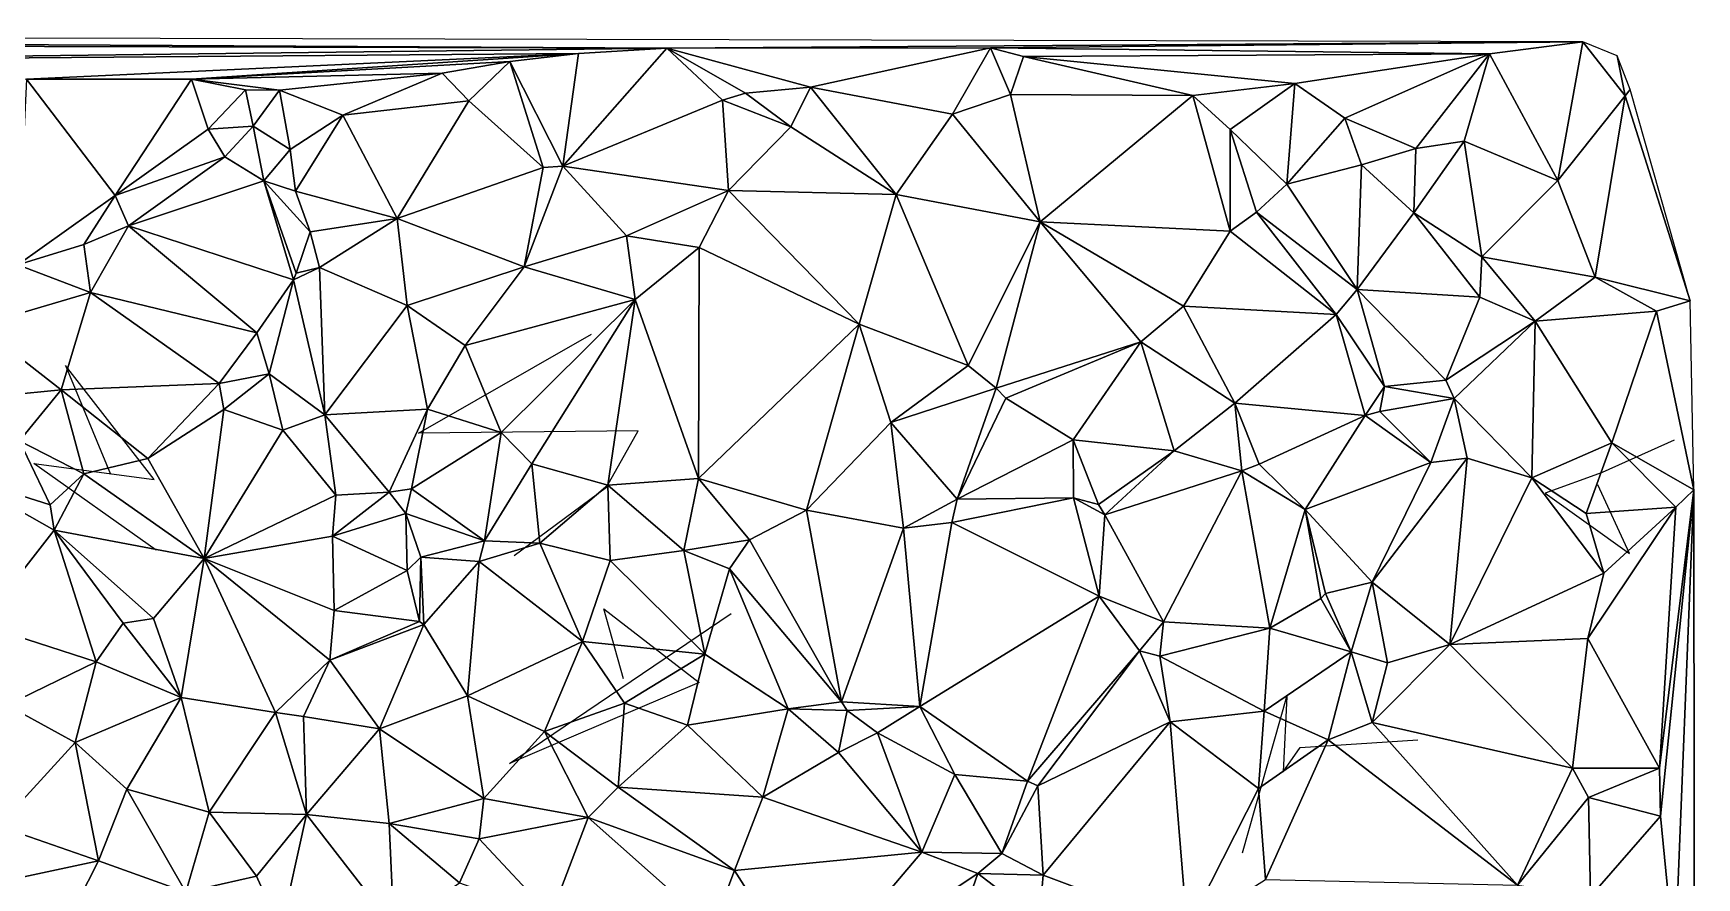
# Model space of a CAD drawing. Header units: metres. Extents: x -15 to 15.3, y -15.5 to 15.
# Drawn here: x 2.27 to 14.97, y 8.53 to 14.98 of the extents above; entities that cross this region are included whole.
import ezdxf

# ---------------------------------------------------------------- set-up
doc = ezdxf.new("R2010")
doc.units = ezdxf.units.M
doc.layers.add('CRACKS', color=1, linetype='Continuous')
doc.layers.add('STREET_MESH', color=7, linetype='Continuous')

msp = doc.modelspace()

# ---------------------------------------------------------------- linework, layer by layer
at = {"layer": 'CRACKS'}
for points in [[(5.944, 10.988, 0.1), (6.65, 11.511, 0.1), (6.89, 11.942, 0.1), (5.213, 11.923, 0.1), (6.534, 12.68, 0.1)], [(3.212, 11.029, 0.1), (2.276, 11.692, 0.1), (3.196, 11.57, 0.1), (2.519, 12.441, 0.1), (2.862, 11.61, 0.1)], [(14.801, 11.869, 0.1), (14.252, 11.624, 0.1), (13.817, 11.466, 0.1), (14.46, 11.004, 0.1), (14.217, 11.53, 0.1)], [(6.78, 10.048, 0.1), (6.628, 10.581, 0.1), (7.356, 10.019, 0.1), (5.91, 9.401, 0.1), (7.601, 10.546, 0.1)], [(11.505, 8.717, 0.1), (11.844, 9.913, 0.1), (11.816, 9.337, 0.1), (11.946, 9.522, 0.1), (12.843, 9.58, 0.1)]]:
    msp.add_polyline3d(points, dxfattribs=at)
at = {"layer": 'STREET_MESH'}
for points in [[(7.111, 14.863), (14.103, 14.913), (-14.141, 14.978)], [(-9.995, 14.909), (7.111, 14.863), (-14.141, 14.978)], [(-9.995, 14.909), (-1.308, 14.762), (7.111, 14.863)], [(-1.308, 14.762), (6.436, 14.824), (7.111, 14.863)], [(6.316, 13.963), (7.534, 14.468), (7.111, 14.863)], [(6.436, 14.824), (6.316, 13.963), (7.111, 14.863)], [(9.581, 14.867), (14.103, 14.913), (7.111, 14.863)], [(8.206, 14.565), (9.581, 14.867), (7.111, 14.863)], [(7.71, 14.52), (8.206, 14.565), (7.111, 14.863)], [(7.534, 14.468), (7.71, 14.52), (7.111, 14.863)], [(8.206, 14.565), (9.291, 14.36), (9.581, 14.867)], [(9.291, 14.36), (9.734, 14.509), (9.581, 14.867)], [(9.581, 14.867), (13.391, 14.82), (14.103, 14.913)], [(13.391, 14.82), (9.581, 14.867), (9.834, 14.801)], [(9.581, 14.867), (9.734, 14.509), (9.834, 14.801)], [(13.391, 14.82), (13.914, 13.853), (14.103, 14.913)], [(13.914, 13.853), (14.427, 14.499), (14.103, 14.913)], [(14.103, 14.913), (14.427, 14.499), (14.365, 14.806)], [(6.436, 14.824), (-1.308, 14.762), (2.222, 14.628)], [(3.48, 14.627), (6.436, 14.824), (2.222, 14.628)], [(3.48, 14.627), (5.911, 14.762), (6.436, 14.824)], [(5.396, 14.674), (5.911, 14.762), (3.48, 14.627)], [(5.911, 14.762), (5.396, 14.674), (5.599, 14.461)], [(6.167, 13.952), (5.911, 14.762), (5.599, 14.461)], [(5.911, 14.762), (6.316, 13.963), (6.436, 14.824)], [(6.316, 13.963), (5.911, 14.762), (6.167, 13.952)], [(9.734, 14.509), (11.125, 14.502), (9.834, 14.801)], [(11.904, 14.594), (13.391, 14.82), (9.834, 14.801)], [(11.125, 14.502), (11.904, 14.594), (9.834, 14.801)], [(12.286, 14.33), (13.391, 14.82), (11.904, 14.594)], [(13.391, 14.82), (12.286, 14.33), (12.829, 14.097)], [(13.198, 14.154), (13.391, 14.82), (12.829, 14.097)], [(13.391, 14.82), (13.198, 14.154), (13.914, 13.853)], [(14.427, 14.499), (14.464, 14.549), (14.365, 14.806)], [(2.156, 13.208), (2.899, 13.74), (2.222, 14.628)], [(2.899, 13.74), (3.48, 14.627), (2.222, 14.628)], [(3.48, 14.627), (2.899, 13.74), (3.609, 14.246)], [(4.153, 14.544), (5.396, 14.674), (3.48, 14.627)], [(3.894, 14.545), (4.153, 14.544), (3.48, 14.627)], [(3.894, 14.545), (3.48, 14.627), (3.609, 14.246)], [(5.396, 14.674), (4.153, 14.544), (4.637, 14.353)], [(5.599, 14.461), (5.396, 14.674), (4.637, 14.353)], [(3.951, 14.268), (3.894, 14.545), (3.609, 14.246)], [(3.894, 14.545), (3.951, 14.268), (4.153, 14.544)], [(4.153, 14.544), (3.951, 14.268), (4.233, 14.09)], [(4.153, 14.544), (4.233, 14.09), (4.637, 14.353)], [(8.058, 14.262), (7.71, 14.52), (7.534, 14.468)], [(7.71, 14.52), (8.058, 14.262), (8.206, 14.565)], [(8.058, 14.262), (8.862, 13.746), (8.206, 14.565)], [(8.206, 14.565), (8.862, 13.746), (9.291, 14.36)], [(9.734, 14.509), (9.291, 14.36), (9.96, 13.537)], [(11.125, 14.502), (9.734, 14.509), (9.96, 13.537)], [(11.411, 13.466), (11.125, 14.502), (9.96, 13.537)], [(11.904, 14.594), (11.125, 14.502), (11.412, 14.244)], [(11.125, 14.502), (11.411, 13.466), (11.412, 14.244)], [(11.844, 13.825), (11.904, 14.594), (11.412, 14.244)], [(11.844, 13.825), (12.286, 14.33), (11.904, 14.594)], [(14.198, 13.114), (14.427, 14.499), (13.914, 13.853)], [(14.427, 14.499), (14.198, 13.114), (14.924, 12.933)], [(14.464, 14.549), (14.427, 14.499), (14.924, 12.933)], [(4.233, 14.09), (4.275, 13.772), (4.637, 14.353)], [(4.275, 13.772), (5.052, 13.564), (4.637, 14.353)], [(5.052, 13.564), (5.599, 14.461), (4.637, 14.353)], [(6.167, 13.952), (5.599, 14.461), (5.052, 13.564)], [(6.316, 13.963), (7.581, 13.777), (7.534, 14.468)], [(7.581, 13.777), (8.058, 14.262), (7.534, 14.468)], [(9.291, 14.36), (8.862, 13.746), (9.96, 13.537)], [(2.899, 13.74), (3.735, 14.033), (3.609, 14.246)], [(3.735, 14.033), (3.951, 14.268), (3.609, 14.246)], [(3.951, 14.268), (3.735, 14.033), (4.032, 13.851)], [(3.951, 14.268), (4.032, 13.851), (4.233, 14.09)], [(8.058, 14.262), (7.581, 13.777), (8.862, 13.746)], [(11.411, 13.466), (11.611, 13.612), (11.412, 14.244)], [(11.611, 13.612), (11.844, 13.825), (11.412, 14.244)], [(12.414, 13.972), (12.286, 14.33), (11.844, 13.825)], [(12.286, 14.33), (12.414, 13.972), (12.829, 14.097)], [(12.813, 13.607), (13.198, 14.154), (12.829, 14.097)], [(12.813, 13.607), (13.333, 13.269), (13.198, 14.154)], [(13.198, 14.154), (13.333, 13.269), (13.914, 13.853)], [(3.735, 14.033), (2.899, 13.74), (3.001, 13.507)], [(4.032, 13.851), (3.735, 14.033), (3.001, 13.507)], [(4.032, 13.851), (4.275, 13.772), (4.233, 14.09)], [(12.414, 13.972), (11.844, 13.825), (12.38, 13.02)], [(12.813, 13.607), (12.414, 13.972), (12.38, 13.02)], [(12.414, 13.972), (12.813, 13.607), (12.829, 14.097)], [(4.259, 13.094), (4.032, 13.851), (3.001, 13.507)], [(4.275, 13.772), (4.032, 13.851), (4.387, 13.461)], [(4.032, 13.851), (4.28, 13.146), (4.387, 13.461)], [(4.28, 13.146), (4.032, 13.851), (4.259, 13.094)], [(6.022, 13.193), (6.167, 13.952), (5.052, 13.564)], [(6.801, 13.43), (6.316, 13.963), (6.022, 13.193)], [(6.316, 13.963), (6.167, 13.952), (6.022, 13.193)], [(6.316, 13.963), (6.801, 13.43), (7.581, 13.777)], [(13.333, 13.269), (14.198, 13.114), (13.914, 13.853)], [(2.658, 13.364), (2.899, 13.74), (2.156, 13.208)], [(2.899, 13.74), (2.658, 13.364), (3.001, 13.507)], [(5.052, 13.564), (4.275, 13.772), (4.387, 13.461)], [(7.581, 13.777), (6.801, 13.43), (7.356, 13.342)], [(8.578, 12.756), (7.581, 13.777), (7.356, 13.342)], [(8.862, 13.746), (7.581, 13.777), (8.578, 12.756)], [(9.412, 12.44), (8.862, 13.746), (8.578, 12.756)], [(8.862, 13.746), (9.412, 12.44), (9.96, 13.537)], [(11.844, 13.825), (11.611, 13.612), (12.38, 13.02)], [(12.221, 12.831), (11.611, 13.612), (11.411, 13.466)], [(11.611, 13.612), (12.221, 12.831), (12.38, 13.02)], [(13.317, 12.962), (12.813, 13.607), (12.38, 13.02)], [(12.813, 13.607), (13.317, 12.962), (13.333, 13.269)], [(3.001, 13.507), (2.658, 13.364), (2.71, 12.999)], [(3.981, 12.69), (3.001, 13.507), (2.71, 12.999)], [(4.259, 13.094), (3.001, 13.507), (3.981, 12.69)], [(4.457, 13.188), (5.052, 13.564), (4.387, 13.461)], [(4.457, 13.188), (5.127, 12.898), (5.052, 13.564)], [(5.127, 12.898), (6.022, 13.193), (5.052, 13.564)], [(9.412, 12.44), (9.625, 12.268), (9.96, 13.537)], [(9.96, 13.537), (9.625, 12.268), (10.73, 12.622)], [(11.054, 12.894), (9.96, 13.537), (10.73, 12.622)], [(11.054, 12.894), (11.411, 13.466), (9.96, 13.537)], [(11.054, 12.894), (12.221, 12.831), (11.411, 13.466)], [(2.71, 12.999), (2.658, 13.364), (2.156, 13.208)], [(4.28, 13.146), (4.457, 13.188), (4.387, 13.461)], [(6.801, 13.43), (6.022, 13.193), (6.868, 12.945)], [(6.801, 13.43), (6.868, 12.945), (7.356, 13.342)], [(6.868, 12.945), (7.353, 11.577), (7.356, 13.342)], [(7.353, 11.577), (8.578, 12.756), (7.356, 13.342)], [(13.333, 13.269), (13.317, 12.962), (13.739, 12.779)], [(14.198, 13.114), (13.333, 13.269), (13.739, 12.779)], [(1.855, 12.746), (2.71, 12.999), (2.156, 13.208)], [(4.075, 12.376), (4.259, 13.094), (3.981, 12.69)], [(4.259, 13.094), (4.075, 12.376), (4.499, 12.064)], [(4.457, 13.188), (4.259, 13.094), (4.499, 12.064)], [(4.457, 13.188), (4.28, 13.146), (4.259, 13.094)], [(5.127, 12.898), (4.457, 13.188), (4.499, 12.064)], [(5.127, 12.898), (5.571, 12.594), (6.022, 13.193)], [(6.022, 13.193), (5.571, 12.594), (6.868, 12.945)], [(14.667, 12.854), (14.198, 13.114), (13.739, 12.779)], [(14.198, 13.114), (14.667, 12.854), (14.924, 12.933)], [(2.71, 12.999), (1.855, 12.746), (2.486, 12.255)], [(3.692, 12.302), (2.71, 12.999), (2.486, 12.255)], [(3.692, 12.302), (3.981, 12.69), (2.71, 12.999)], [(12.221, 12.831), (12.59, 12.28), (12.38, 13.02)], [(12.59, 12.28), (13.057, 12.328), (12.38, 13.02)], [(13.057, 12.328), (13.317, 12.962), (12.38, 13.02)], [(13.317, 12.962), (13.057, 12.328), (13.739, 12.779)], [(5.284, 12.107), (5.127, 12.898), (4.499, 12.064)], [(5.284, 12.107), (5.571, 12.594), (5.127, 12.898)], [(6.868, 12.945), (5.571, 12.594), (5.844, 11.928)], [(6.08, 11.689), (6.868, 12.945), (5.844, 11.928)], [(6.08, 11.689), (6.66, 11.526), (6.868, 12.945)], [(6.868, 12.945), (6.66, 11.526), (7.353, 11.577)], [(11.448, 12.153), (11.054, 12.894), (10.73, 12.622)], [(12.221, 12.831), (11.054, 12.894), (11.448, 12.153)], [(12.443, 12.059), (12.221, 12.831), (11.448, 12.153)], [(12.443, 12.059), (12.59, 12.28), (12.221, 12.831)], [(14.324, 11.85), (14.667, 12.854), (13.739, 12.779)], [(14.667, 12.854), (14.324, 11.85), (14.95, 11.491)], [(14.667, 12.854), (14.95, 11.491), (14.924, 12.933)], [(1.855, 12.746), (1.653, 12.173), (2.486, 12.255)], [(8.177, 11.334), (8.578, 12.756), (7.353, 11.577)], [(8.578, 12.756), (8.177, 11.334), (8.82, 12.006)], [(9.412, 12.44), (8.578, 12.756), (8.82, 12.006)], [(13.057, 12.328), (13.121, 12.189), (13.739, 12.779)], [(13.121, 12.189), (13.714, 11.583), (13.739, 12.779)], [(13.714, 11.583), (14.324, 11.85), (13.739, 12.779)], [(3.692, 12.302), (4.075, 12.376), (3.981, 12.69)], [(5.571, 12.594), (5.284, 12.107), (5.844, 11.928)], [(9.625, 12.268), (9.698, 12.19), (10.73, 12.622)], [(9.698, 12.19), (10.212, 11.872), (10.73, 12.622)], [(10.212, 11.872), (10.984, 11.789), (10.73, 12.622)], [(10.984, 11.789), (11.448, 12.153), (10.73, 12.622)], [(3.728, 12.104), (4.075, 12.376), (3.692, 12.302)], [(4.075, 12.376), (3.728, 12.104), (4.178, 11.947)], [(4.075, 12.376), (4.178, 11.947), (4.499, 12.064)], [(9.625, 12.268), (9.412, 12.44), (8.82, 12.006)], [(12.59, 12.28), (13.121, 12.189), (13.057, 12.328)], [(1.653, 12.173), (2.167, 11.864), (2.486, 12.255)], [(2.167, 11.864), (2.659, 11.614), (2.486, 12.255)], [(3.692, 12.302), (2.486, 12.255), (3.148, 11.73)], [(2.486, 12.255), (2.659, 11.614), (3.148, 11.73)], [(3.728, 12.104), (3.692, 12.302), (3.148, 11.73)], [(9.327, 11.42), (9.625, 12.268), (8.82, 12.006)], [(9.327, 11.42), (9.698, 12.19), (9.625, 12.268)], [(12.443, 12.059), (12.554, 12.089), (12.59, 12.28)], [(12.554, 12.089), (13.121, 12.189), (12.59, 12.28)], [(3.578, 10.967), (3.728, 12.104), (3.148, 11.73)], [(4.178, 11.947), (3.728, 12.104), (3.578, 10.967)], [(4.991, 11.473), (5.284, 12.107), (4.499, 12.064)], [(4.991, 11.473), (5.161, 11.499), (5.284, 12.107)], [(5.284, 12.107), (5.161, 11.499), (5.844, 11.928)], [(10.212, 11.872), (9.698, 12.19), (9.327, 11.42)], [(10.984, 11.789), (11.501, 11.636), (11.448, 12.153)], [(11.632, 11.686), (12.443, 12.059), (11.448, 12.153)], [(11.501, 11.636), (11.632, 11.686), (11.448, 12.153)], [(12.943, 11.7), (12.554, 12.089), (12.443, 12.059)], [(12.943, 11.7), (13.121, 12.189), (12.554, 12.089)], [(13.121, 12.189), (12.943, 11.7), (13.221, 11.732)], [(13.121, 12.189), (13.221, 11.732), (13.714, 11.583)], [(4.583, 11.45), (4.178, 11.947), (3.578, 10.967)], [(4.178, 11.947), (4.583, 11.45), (4.499, 12.064)], [(4.583, 11.45), (4.991, 11.473), (4.499, 12.064)], [(8.177, 11.334), (8.918, 11.199), (8.82, 12.006)], [(8.918, 11.199), (9.327, 11.42), (8.82, 12.006)], [(11.632, 11.686), (11.984, 11.341), (12.443, 12.059)], [(11.984, 11.341), (12.943, 11.7), (12.443, 12.059)], [(1.694, 11.6), (2.403, 11.377), (2.167, 11.864)], [(2.167, 11.864), (2.403, 11.377), (2.659, 11.614)], [(5.161, 11.499), (5.717, 11.101), (5.844, 11.928)], [(5.717, 11.101), (6.08, 11.689), (5.844, 11.928)], [(10.215, 11.429), (10.212, 11.872), (9.327, 11.42)], [(10.212, 11.872), (10.405, 11.378), (10.984, 11.789)], [(10.215, 11.429), (10.405, 11.378), (10.212, 11.872)], [(14.324, 11.85), (13.714, 11.583), (14.129, 11.31)], [(14.814, 11.357), (14.324, 11.85), (14.129, 11.31)], [(14.324, 11.85), (14.814, 11.357), (14.95, 11.491)], [(2.659, 11.614), (3.578, 10.967), (3.148, 11.73)], [(5.717, 11.101), (6.14, 11.082), (6.08, 11.689)], [(6.08, 11.689), (6.14, 11.082), (6.66, 11.526)], [(10.984, 11.789), (10.405, 11.378), (10.454, 11.3)], [(11.501, 11.636), (10.984, 11.789), (10.454, 11.3)], [(11.984, 11.341), (11.632, 11.686), (11.501, 11.636)], [(12.943, 11.7), (11.984, 11.341), (12.494, 10.785)], [(13.221, 11.732), (12.494, 10.785), (13.088, 10.308)], [(12.943, 11.7), (12.494, 10.785), (13.221, 11.732)], [(13.714, 11.583), (13.221, 11.732), (13.088, 10.308)], [(2.433, 11.183), (1.694, 11.6), (1.87, 10.463)], [(2.403, 11.377), (1.694, 11.6), (2.433, 11.183)], [(2.659, 11.614), (2.403, 11.377), (2.433, 11.183)], [(2.659, 11.614), (2.433, 11.183), (3.578, 10.967)], [(6.66, 11.526), (7.24, 11.026), (7.353, 11.577)], [(7.24, 11.026), (7.742, 11.108), (7.353, 11.577)], [(7.742, 11.108), (8.177, 11.334), (7.353, 11.577)], [(10.901, 10.482), (11.501, 11.636), (10.454, 11.3)], [(11.501, 11.636), (10.901, 10.482), (11.714, 10.435)], [(11.984, 11.341), (11.501, 11.636), (11.714, 10.435)], [(13.714, 11.583), (13.088, 10.308), (14.265, 10.855)], [(13.714, 11.583), (14.265, 10.855), (14.129, 11.31)], [(4.558, 11.137), (4.583, 11.45), (3.578, 10.967)], [(4.991, 11.473), (4.583, 11.45), (4.558, 11.137)], [(5.118, 11.31), (4.991, 11.473), (4.558, 11.137)], [(5.161, 11.499), (4.991, 11.473), (5.118, 11.31)], [(5.161, 11.499), (5.118, 11.31), (5.717, 11.101)], [(6.66, 11.526), (6.14, 11.082), (6.677, 10.952)], [(7.24, 11.026), (6.66, 11.526), (6.677, 10.952)], [(14.689, 9.365), (14.696, 8.997), (14.95, 11.491)], [(14.814, 11.357), (14.689, 9.365), (14.95, 11.491)], [(14.696, 8.997), (14.806, 7.876), (14.95, 11.491)], [(14.95, 11.491), (14.806, 7.876), (14.956, 6.189)], [(14.95, 11.491), (14.956, 6.189), (14.973, -1.012)], [(5.128, 10.875), (5.118, 11.31), (4.558, 11.137)], [(5.231, 10.976), (5.118, 11.31), (5.128, 10.875)], [(5.717, 11.101), (5.118, 11.31), (5.231, 10.976)], [(7.742, 11.108), (8.443, 9.871), (8.177, 11.334)], [(8.443, 9.871), (8.918, 11.199), (8.177, 11.334)], [(8.918, 11.199), (9.286, 11.24), (9.327, 11.42)], [(9.286, 11.24), (10.215, 11.429), (9.327, 11.42)], [(9.286, 11.24), (10.411, 10.678), (10.215, 11.429)], [(10.405, 11.378), (10.215, 11.429), (10.454, 11.3)], [(10.215, 11.429), (10.411, 10.678), (10.454, 11.3)], [(12.104, 10.661), (11.984, 11.341), (11.714, 10.435)], [(11.984, 11.341), (12.14, 10.698), (12.494, 10.785)], [(12.104, 10.661), (12.14, 10.698), (11.984, 11.341)], [(14.265, 10.855), (14.814, 11.357), (14.129, 11.31)], [(14.814, 11.357), (14.265, 10.855), (14.143, 10.356)], [(14.689, 9.365), (14.814, 11.357), (14.143, 10.356)], [(2.753, 10.176), (2.433, 11.183), (1.87, 10.463)], [(2.433, 11.183), (3.191, 10.509), (3.578, 10.967)], [(2.959, 10.473), (3.191, 10.509), (2.433, 11.183)], [(2.753, 10.176), (2.959, 10.473), (2.433, 11.183)], [(8.443, 9.871), (9.041, 9.835), (8.918, 11.199)], [(9.041, 9.835), (9.286, 11.24), (8.918, 11.199)], [(9.286, 11.24), (9.041, 9.835), (10.411, 10.678)], [(10.411, 10.678), (10.901, 10.482), (10.454, 11.3)], [(4.571, 10.57), (4.558, 11.137), (3.578, 10.967)], [(4.571, 10.57), (5.128, 10.875), (4.558, 11.137)], [(5.717, 11.101), (5.231, 10.976), (5.678, 10.942)], [(6.14, 11.082), (5.717, 11.101), (5.678, 10.942)], [(6.467, 10.332), (6.14, 11.082), (5.678, 10.942)], [(6.14, 11.082), (6.467, 10.332), (6.677, 10.952)], [(7.589, 10.887), (7.742, 11.108), (7.24, 11.026)], [(8.443, 9.871), (7.742, 11.108), (7.589, 10.887)], [(3.191, 10.509), (3.402, 9.904), (3.578, 10.967)], [(3.402, 9.904), (4.121, 9.79), (3.578, 10.967)], [(3.578, 10.967), (4.121, 9.79), (4.538, 10.19)], [(4.571, 10.57), (3.578, 10.967), (4.538, 10.19)], [(5.222, 10.486), (5.231, 10.976), (5.128, 10.875)], [(5.231, 10.976), (5.222, 10.486), (5.254, 10.463)], [(5.231, 10.976), (5.254, 10.463), (5.678, 10.942)], [(5.678, 10.942), (5.254, 10.463), (5.588, 9.918)], [(6.467, 10.332), (5.678, 10.942), (5.588, 9.918)], [(6.467, 10.332), (7.399, 10.236), (6.677, 10.952)], [(7.399, 10.236), (7.24, 11.026), (6.677, 10.952)], [(7.399, 10.236), (7.589, 10.887), (7.24, 11.026)], [(4.571, 10.57), (5.222, 10.486), (5.128, 10.875)], [(8.036, 9.817), (7.589, 10.887), (7.399, 10.236)], [(8.443, 9.871), (7.589, 10.887), (8.036, 9.817)], [(14.265, 10.855), (13.088, 10.308), (14.143, 10.356)], [(10.411, 10.678), (9.041, 9.835), (9.864, 9.264)], [(10.718, 10.26), (10.411, 10.678), (9.864, 9.264)], [(10.901, 10.482), (10.411, 10.678), (10.718, 10.26)], [(12.14, 10.698), (12.104, 10.661), (12.336, 10.253)], [(12.494, 10.785), (12.14, 10.698), (12.336, 10.253)], [(12.494, 10.785), (12.336, 10.253), (12.612, 10.168)], [(12.494, 10.785), (12.612, 10.168), (13.088, 10.308)], [(5.222, 10.486), (4.571, 10.57), (4.538, 10.19)], [(12.336, 10.253), (12.104, 10.661), (11.714, 10.435)], [(2.073, 9.845), (2.753, 10.176), (1.87, 10.463)], [(2.959, 10.473), (2.753, 10.176), (3.402, 9.904)], [(3.191, 10.509), (2.959, 10.473), (3.402, 9.904)], [(5.254, 10.463), (5.222, 10.486), (4.538, 10.19)], [(4.916, 9.664), (5.254, 10.463), (4.538, 10.19)], [(5.254, 10.463), (4.916, 9.664), (5.588, 9.918)], [(10.875, 10.219), (10.901, 10.482), (10.718, 10.26)], [(10.901, 10.482), (10.875, 10.219), (11.714, 10.435)], [(11.714, 10.435), (10.875, 10.219), (11.67, 9.801)], [(12.336, 10.253), (11.714, 10.435), (11.67, 9.801)], [(6.177, 9.644), (6.467, 10.332), (5.588, 9.918)], [(6.467, 10.332), (6.177, 9.644), (6.787, 9.862)], [(7.399, 10.236), (6.467, 10.332), (6.787, 9.862)], [(12.612, 10.168), (12.496, 9.714), (13.088, 10.308)], [(12.496, 9.714), (14.024, 9.364), (13.088, 10.308)], [(13.088, 10.308), (14.024, 9.364), (14.143, 10.356)], [(14.024, 9.364), (14.689, 9.365), (14.143, 10.356)], [(2.753, 10.176), (2.073, 9.845), (2.594, 9.561)], [(3.402, 9.904), (2.753, 10.176), (2.594, 9.561)], [(4.121, 9.79), (4.335, 9.759), (4.538, 10.19)], [(4.335, 9.759), (4.916, 9.664), (4.538, 10.19)], [(7.267, 9.692), (7.399, 10.236), (6.787, 9.862)], [(8.036, 9.817), (7.399, 10.236), (7.267, 9.692)], [(9.942, 9.229), (10.718, 10.26), (9.864, 9.264)], [(10.952, 9.719), (10.718, 10.26), (9.942, 9.229)], [(10.952, 9.719), (10.875, 10.219), (10.718, 10.26)], [(10.875, 10.219), (10.952, 9.719), (11.67, 9.801)], [(12.159, 9.581), (12.336, 10.253), (11.67, 9.801)], [(12.159, 9.581), (12.496, 9.714), (12.336, 10.253)], [(12.336, 10.253), (12.496, 9.714), (12.612, 10.168)], [(4.916, 9.664), (5.714, 9.134), (5.588, 9.918)], [(5.714, 9.134), (6.177, 9.644), (5.588, 9.918)], [(2.073, 9.845), (2.008, 8.922), (2.594, 9.561)], [(2.988, 9.203), (3.402, 9.904), (2.594, 9.561)], [(2.988, 9.203), (3.616, 9.028), (3.402, 9.904)], [(3.616, 9.028), (4.121, 9.79), (3.402, 9.904)], [(4.121, 9.79), (3.616, 9.028), (4.36, 9.01)], [(4.335, 9.759), (4.121, 9.79), (4.36, 9.01)], [(6.177, 9.644), (6.739, 9.219), (6.787, 9.862)], [(6.739, 9.219), (7.267, 9.692), (6.787, 9.862)], [(8.036, 9.817), (7.267, 9.692), (7.842, 9.142)], [(8.036, 9.817), (7.842, 9.142), (8.42, 9.485)], [(8.488, 9.804), (8.443, 9.871), (8.036, 9.817)], [(8.488, 9.804), (8.036, 9.817), (8.42, 9.485)], [(8.719, 9.634), (8.488, 9.804), (8.42, 9.485)], [(8.443, 9.871), (8.488, 9.804), (9.041, 9.835)], [(9.041, 9.835), (8.488, 9.804), (8.719, 9.634)], [(9.041, 9.835), (8.719, 9.634), (9.308, 9.315)], [(9.041, 9.835), (9.308, 9.315), (9.864, 9.264)], [(10.952, 9.719), (11.628, 9.209), (11.67, 9.801)], [(11.628, 9.209), (12.159, 9.581), (11.67, 9.801)], [(4.916, 9.664), (4.335, 9.759), (4.36, 9.01)], [(4.991, 8.943), (4.916, 9.664), (4.36, 9.01)], [(4.916, 9.664), (4.991, 8.943), (5.714, 9.134)], [(7.267, 9.692), (6.739, 9.219), (7.842, 9.142)], [(10.952, 9.719), (9.942, 9.229), (9.983, 8.546)], [(11.083, 8.136), (10.952, 9.719), (9.983, 8.546)], [(11.628, 9.209), (10.952, 9.719), (11.083, 8.136)], [(13.605, 8.472), (12.496, 9.714), (12.159, 9.581)], [(12.496, 9.714), (13.605, 8.472), (14.024, 9.364)], [(2.008, 8.922), (2.772, 8.656), (2.594, 9.561)], [(2.772, 8.656), (2.988, 9.203), (2.594, 9.561)], [(6.177, 9.644), (5.714, 9.134), (6.51, 8.988)], [(6.739, 9.219), (6.177, 9.644), (6.51, 8.988)], [(9.056, 8.723), (8.719, 9.634), (8.42, 9.485)], [(8.719, 9.634), (9.056, 8.723), (9.308, 9.315)], [(12.159, 9.581), (11.628, 9.209), (11.682, 8.515)], [(13.605, 8.472), (12.159, 9.581), (11.682, 8.515)], [(7.842, 9.142), (9.056, 8.723), (8.42, 9.485)], [(9.056, 8.723), (9.668, 8.714), (9.308, 9.315)], [(9.308, 9.315), (9.668, 8.714), (9.864, 9.264)], [(14.024, 9.364), (13.605, 8.472), (14.147, 9.141)], [(14.024, 9.364), (14.147, 9.141), (14.689, 9.365)], [(14.147, 9.141), (14.696, 8.997), (14.689, 9.365)], [(3.438, 8.417), (2.988, 9.203), (2.772, 8.656)], [(2.988, 9.203), (3.438, 8.417), (3.616, 9.028)], [(7.627, 8.584), (6.739, 9.219), (6.51, 8.988)], [(6.739, 9.219), (7.627, 8.584), (7.842, 9.142)], [(9.668, 8.714), (9.942, 9.229), (9.864, 9.264)], [(9.942, 9.229), (9.668, 8.714), (9.983, 8.546)], [(11.628, 9.209), (11.083, 8.136), (11.682, 8.515)], [(3.438, 8.417), (3.976, 8.54), (3.616, 9.028)], [(3.616, 9.028), (3.976, 8.54), (4.36, 9.01)], [(4.991, 8.943), (5.676, 8.826), (5.714, 9.134)], [(5.714, 9.134), (5.676, 8.826), (6.51, 8.988)], [(7.627, 8.584), (9.056, 8.723), (7.842, 9.142)], [(13.605, 8.472), (14.161, 8.385), (14.147, 9.141)], [(14.147, 9.141), (14.161, 8.385), (14.696, 8.997)], [(2.008, 8.922), (2.058, 8.503), (2.772, 8.656)], [(4.36, 9.01), (3.976, 8.54), (4.162, 8.124)], [(5.026, 8.15), (4.36, 9.01), (4.162, 8.124)], [(5.026, 8.15), (4.991, 8.943), (4.36, 9.01)], [(5.528, 8.488), (5.676, 8.826), (4.991, 8.943)], [(5.026, 8.15), (5.528, 8.488), (4.991, 8.943)], [(5.676, 8.826), (6.225, 8.238), (6.51, 8.988)], [(6.225, 8.238), (7.462, 8.142), (6.51, 8.988)], [(7.462, 8.142), (7.627, 8.584), (6.51, 8.988)], [(14.696, 8.997), (14.161, 8.385), (14.806, 7.876)], [(5.676, 8.826), (5.528, 8.488), (6.225, 8.238)], [(2.058, 8.503), (2.381, 7.891), (2.772, 8.656)], [(2.381, 7.891), (3.438, 8.417), (2.772, 8.656)], [(8.188, 7.7), (9.056, 8.723), (7.627, 8.584)], [(9.485, 8.559), (9.056, 8.723), (8.188, 7.7)], [(9.056, 8.723), (9.485, 8.559), (9.668, 8.714)], [(9.668, 8.714), (9.485, 8.559), (9.983, 8.546)], [(3.976, 8.54), (3.438, 8.417), (4.162, 8.124)], [(8.188, 7.7), (7.627, 8.584), (7.462, 8.142)], [(9.485, 8.559), (8.188, 7.7), (8.908, 6.904)], [(9.953, 8.202), (9.485, 8.559), (8.908, 6.904)], [(9.485, 8.559), (9.953, 8.202), (9.983, 8.546)], [(9.953, 8.202), (11.083, 8.136), (9.983, 8.546)]]:
    msp.add_3dface(points, dxfattribs=at)

doc.saveas('drawing.dxf')
